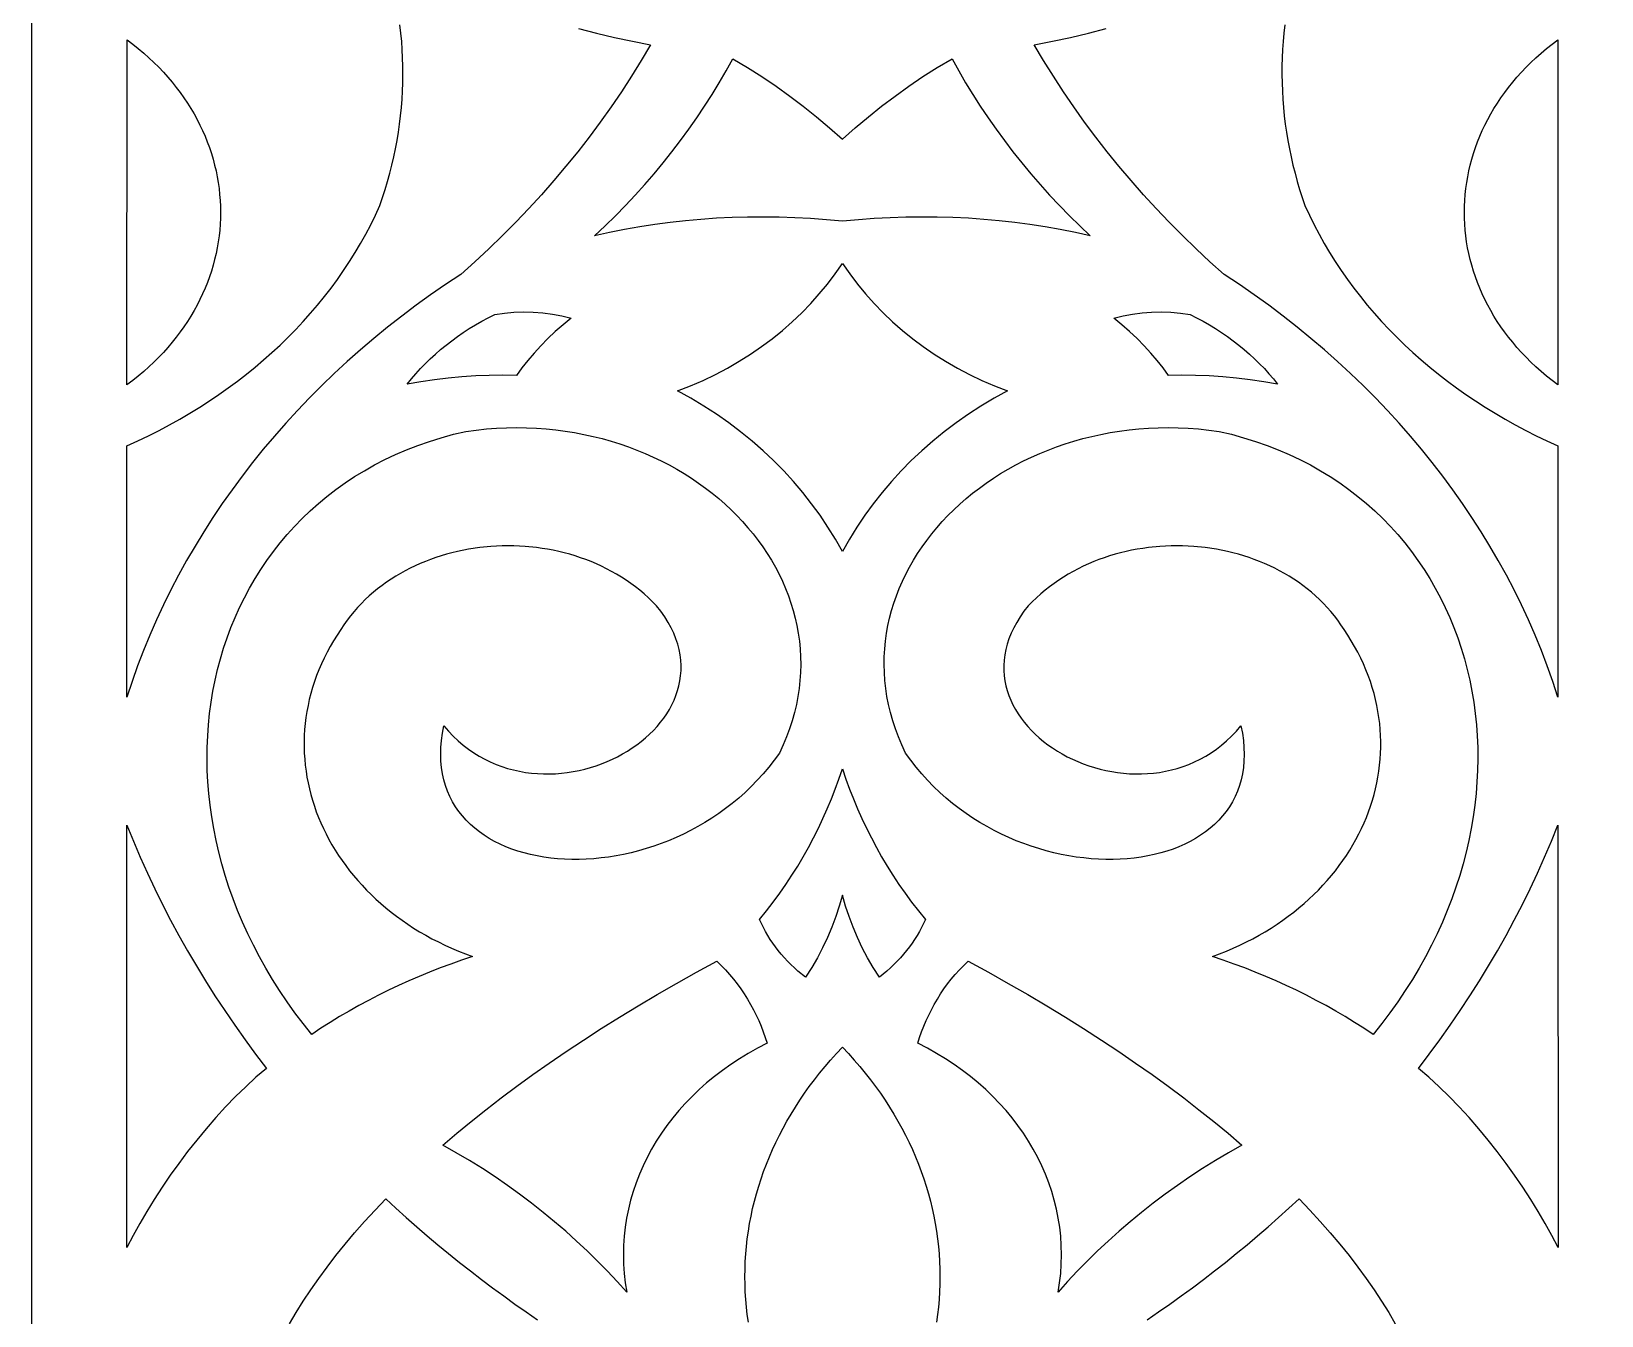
# Model space of a CAD drawing. Extents: x 1336 to 2036, y -730 to 370.
# Drawn here: x 1380.7 to 1463, y -318.5 to -251.2 of the extents above; entities that cross this region are included whole.
import ezdxf

# ---------------------------------------------------------------- set-up
doc = ezdxf.new("R2010")
doc.units = 0
doc.layers.add('LAYER_1', color=18, linetype='CONTINUOUS')
doc.layers.add('LAYER_2', color=4, linetype='CONTINUOUS')

msp = doc.modelspace()

# ---------------------------------------------------------------- linework, layer by layer
at = {"layer": 'LAYER_1'}
for points in [[(1409.407, -251.038), (1410.338, -251.282), (1411.278, -251.505), (1412.225, -251.708), (1413.18, -251.889), (1412.688, -252.717), (1412.178, -253.536), (1411.649, -254.347), (1411.103, -255.148), (1410.538, -255.94), (1409.956, -256.722), (1409.357, -257.494), (1408.74, -258.255), (1408.107, -259.005), (1407.457, -259.743), (1406.791, -260.471), (1406.11, -261.186), (1405.412, -261.888), (1404.699, -262.579), (1403.97, -263.256), (1403.227, -263.919), (1402.433, -264.446), (1401.653, -264.985), (1400.888, -265.537), (1400.137, -266.102), (1399.4, -266.679), (1398.679, -267.268), (1397.972, -267.869), (1397.281, -268.481), (1396.606, -269.105), (1395.945, -269.74), (1395.301, -270.386), (1394.673, -271.043), (1394.061, -271.71), (1393.465, -272.387), (1392.885, -273.074), (1392.323, -273.771), (1391.777, -274.478), (1391.248, -275.194), (1390.737, -275.918), (1390.243, -276.652), (1389.766, -277.394), (1389.307, -278.145), (1388.867, -278.903), (1388.444, -279.67), (1388.04, -280.444), (1387.654, -281.226), (1387.287, -282.015), (1386.938, -282.81), (1386.609, -283.613), (1386.299, -284.422), (1386.009, -285.237), (1385.737, -286.058), (1385.743, -272.892), (1386.314, -272.634), (1386.876, -272.365), (1387.43, -272.087), (1387.974, -271.798), (1388.51, -271.5), (1389.037, -271.192), (1389.554, -270.875), (1390.062, -270.548), (1390.561, -270.212), (1391.049, -269.867), (1391.528, -269.513), (1391.997, -269.151), (1392.455, -268.78), (1392.903, -268.4), (1393.34, -268.013), (1393.767, -267.617), (1394.182, -267.213), (1394.587, -266.802), (1394.98, -266.383), (1395.362, -265.956), (1395.732, -265.522), (1396.091, -265.081), (1396.437, -264.633), (1396.772, -264.178), (1397.094, -263.717), (1397.404, -263.249), (1397.701, -262.774), (1397.985, -262.294), (1398.257, -261.807), (1398.515, -261.315), (1398.761, -260.817), (1398.993, -260.313), (1399.137, -259.892), (1399.272, -259.469), (1399.399, -259.045), (1399.516, -258.619), (1399.623, -258.192), (1399.722, -257.764), (1399.811, -257.335), (1399.891, -256.905), (1399.962, -256.475), (1400.024, -256.043), (1400.077, -255.611), (1400.12, -255.178), (1400.154, -254.745), (1400.179, -254.312), (1400.194, -253.878), (1400.201, -253.444), (1400.198, -253.01), (1400.186, -252.577), (1400.165, -252.143), (1400.135, -251.71), (1400.095, -251.277), (1400.046, -250.844)], [(1446.409, -250.844), (1446.361, -251.277), (1446.321, -251.71), (1446.291, -252.143), (1446.269, -252.577), (1446.257, -253.01), (1446.255, -253.444), (1446.261, -253.878), (1446.277, -254.312), (1446.302, -254.745), (1446.336, -255.178), (1446.379, -255.611), (1446.432, -256.043), (1446.493, -256.475), (1446.564, -256.905), (1446.644, -257.335), (1446.734, -257.764), (1446.832, -258.192), (1446.94, -258.619), (1447.057, -259.045), (1447.183, -259.469), (1447.319, -259.892), (1447.463, -260.313), (1447.695, -260.817), (1447.94, -261.315), (1448.199, -261.807), (1448.47, -262.294), (1448.755, -262.774), (1449.052, -263.249), (1449.362, -263.717), (1449.684, -264.178), (1450.018, -264.633), (1450.365, -265.081), (1450.723, -265.522), (1451.094, -265.956), (1451.476, -266.383), (1451.869, -266.802), (1452.273, -267.213), (1452.689, -267.617), (1453.115, -268.013), (1453.553, -268.4), (1454.001, -268.78), (1454.459, -269.151), (1454.928, -269.513), (1455.406, -269.867), (1455.895, -270.212), (1456.393, -270.548), (1456.901, -270.875), (1457.419, -271.192), (1457.946, -271.5), (1458.481, -271.798), (1459.026, -272.087), (1459.58, -272.365), (1460.142, -272.634), (1460.712, -272.892), (1460.718, -286.058), (1460.447, -285.237), (1460.157, -284.422), (1459.846, -283.613), (1459.517, -282.81), (1459.169, -282.015), (1458.802, -281.226), (1458.416, -280.444), (1458.012, -279.67), (1457.589, -278.903), (1457.148, -278.145), (1456.69, -277.394), (1456.213, -276.652), (1455.719, -275.918), (1455.207, -275.194), (1454.679, -274.478), (1454.133, -273.771), (1453.57, -273.074), (1452.991, -272.387), (1452.395, -271.71), (1451.783, -271.043), (1451.154, -270.386), (1450.51, -269.74), (1449.85, -269.105), (1449.174, -268.481), (1448.483, -267.869), (1447.777, -267.268), (1447.055, -266.679), (1446.319, -266.102), (1445.568, -265.537), (1444.802, -264.985), (1444.023, -264.446), (1443.228, -263.919), (1442.485, -263.256), (1441.757, -262.579), (1441.044, -261.888), (1440.346, -261.186), (1439.664, -260.471), (1438.998, -259.743), (1438.349, -259.005), (1437.715, -258.255), (1437.099, -257.494), (1436.5, -256.722), (1435.918, -255.94), (1435.353, -255.148), (1434.806, -254.347), (1434.278, -253.536), (1433.767, -252.717), (1433.276, -251.889), (1434.231, -251.708), (1435.178, -251.505), (1436.118, -251.282), (1437.049, -251.038)], [(1418.298, -318.798), (1418.243, -318.402), (1418.198, -318.006), (1418.164, -317.608), (1418.139, -317.211), (1418.124, -316.813), (1418.119, -316.415), (1418.124, -316.017), (1418.139, -315.62), (1418.164, -315.222), (1418.199, -314.825), (1418.244, -314.428), (1418.299, -314.033), (1418.364, -313.637), (1418.439, -313.243), (1418.524, -312.85), (1418.619, -312.458), (1418.724, -312.068), (1418.839, -311.678), (1418.964, -311.291), (1419.098, -310.905), (1419.243, -310.521), (1419.398, -310.139), (1419.562, -309.759), (1419.737, -309.381), (1419.922, -309.005), (1420.116, -308.632), (1420.321, -308.262), (1420.535, -307.894), (1420.76, -307.53), (1420.994, -307.168), (1421.238, -306.809), (1421.493, -306.454), (1421.757, -306.102), (1422.031, -305.754), (1422.315, -305.409), (1422.61, -305.068), (1422.914, -304.731), (1423.228, -304.398), (1423.542, -304.731), (1423.846, -305.068), (1424.14, -305.409), (1424.424, -305.754), (1424.699, -306.102), (1424.963, -306.454), (1425.217, -306.809), (1425.462, -307.168), (1425.696, -307.53), (1425.92, -307.894), (1426.135, -308.262), (1426.339, -308.632), (1426.534, -309.005), (1426.719, -309.381), (1426.893, -309.759), (1427.058, -310.139), (1427.213, -310.521), (1427.357, -310.905), (1427.492, -311.291), (1427.617, -311.678), (1427.732, -312.068), (1427.837, -312.458), (1427.931, -312.85), (1428.016, -313.243), (1428.091, -313.637), (1428.156, -314.033), (1428.211, -314.428), (1428.256, -314.825), (1428.291, -315.222), (1428.316, -315.62), (1428.331, -316.017), (1428.337, -316.415), (1428.332, -316.813), (1428.317, -317.211), (1428.292, -317.608), (1428.257, -318.006), (1428.212, -318.402), (1428.158, -318.798)], [(1394.26, -318.876), (1394.609, -318.284), (1394.98, -317.691), (1395.374, -317.097), (1395.789, -316.503), (1396.227, -315.908), (1396.686, -315.313), (1397.167, -314.718), (1397.669, -314.123), (1398.193, -313.529), (1398.738, -312.935), (1399.304, -312.342), (1399.836, -312.833), (1400.375, -313.319), (1400.921, -313.799), (1401.473, -314.274), (1402.03, -314.743), (1402.594, -315.206), (1403.162, -315.663), (1403.735, -316.114), (1404.313, -316.557), (1404.895, -316.994), (1405.48, -317.424), (1406.069, -317.847), (1406.661, -318.262), (1407.256, -318.67)], [(1439.2, -318.67), (1439.794, -318.262), (1440.386, -317.847), (1440.975, -317.424), (1441.561, -316.994), (1442.143, -316.557), (1442.72, -316.114), (1443.294, -315.663), (1443.862, -315.206), (1444.425, -314.743), (1444.983, -314.274), (1445.535, -313.799), (1446.081, -313.319), (1446.62, -312.833), (1447.152, -312.342), (1447.718, -312.935), (1448.263, -313.529), (1448.787, -314.123), (1449.289, -314.718), (1449.77, -315.313), (1450.229, -315.908), (1450.667, -316.503), (1451.082, -317.097), (1451.476, -317.691), (1451.847, -318.284), (1452.196, -318.876)]]:
    msp.add_lwpolyline(points, dxfattribs=at)
for points in [[(1385.744, -251.629), (1386.045, -251.857), (1386.336, -252.09), (1386.618, -252.328), (1386.891, -252.571), (1387.154, -252.818), (1387.407, -253.07), (1387.651, -253.326), (1387.885, -253.587), (1388.11, -253.851), (1388.325, -254.12), (1388.531, -254.392), (1388.727, -254.668), (1388.914, -254.947), (1389.091, -255.229), (1389.258, -255.514), (1389.416, -255.802), (1389.564, -256.093), (1389.703, -256.386), (1389.832, -256.681), (1389.952, -256.979), (1390.062, -257.279), (1390.162, -257.58), (1390.253, -257.884), (1390.335, -258.189), (1390.407, -258.495), (1390.469, -258.802), (1390.521, -259.11), (1390.565, -259.42), (1390.598, -259.729), (1390.622, -260.04), (1390.637, -260.351), (1390.642, -260.661), (1390.637, -260.972), (1390.623, -261.283), (1390.599, -261.593), (1390.565, -261.903), (1390.522, -262.213), (1390.47, -262.521), (1390.408, -262.828), (1390.336, -263.135), (1390.255, -263.44), (1390.164, -263.743), (1390.063, -264.045), (1389.954, -264.345), (1389.834, -264.643), (1389.705, -264.938), (1389.566, -265.232), (1389.418, -265.523), (1389.26, -265.811), (1389.092, -266.096), (1388.915, -266.379), (1388.729, -266.658), (1388.533, -266.934), (1388.327, -267.206), (1388.112, -267.475), (1387.887, -267.74), (1387.652, -268.001), (1387.408, -268.258), (1387.154, -268.51), (1386.891, -268.758), (1386.618, -269.001), (1386.336, -269.239), (1386.044, -269.473), (1385.742, -269.701)], [(1460.714, -269.701), (1460.412, -269.473), (1460.12, -269.239), (1459.837, -269.001), (1459.565, -268.758), (1459.301, -268.51), (1459.048, -268.258), (1458.804, -268.001), (1458.569, -267.74), (1458.344, -267.475), (1458.129, -267.206), (1457.923, -266.934), (1457.727, -266.658), (1457.54, -266.379), (1457.363, -266.096), (1457.196, -265.811), (1457.038, -265.523), (1456.89, -265.232), (1456.751, -264.938), (1456.622, -264.643), (1456.502, -264.345), (1456.392, -264.045), (1456.292, -263.743), (1456.201, -263.44), (1456.12, -263.135), (1456.048, -262.828), (1455.986, -262.521), (1455.933, -262.213), (1455.89, -261.903), (1455.857, -261.593), (1455.833, -261.283), (1455.819, -260.972), (1455.814, -260.661), (1455.819, -260.351), (1455.833, -260.04), (1455.857, -259.729), (1455.891, -259.42), (1455.934, -259.11), (1455.987, -258.802), (1456.049, -258.495), (1456.121, -258.189), (1456.202, -257.884), (1456.293, -257.58), (1456.394, -257.279), (1456.504, -256.979), (1456.624, -256.681), (1456.753, -256.386), (1456.891, -256.093), (1457.04, -255.802), (1457.198, -255.514), (1457.365, -255.229), (1457.542, -254.947), (1457.729, -254.668), (1457.925, -254.392), (1458.13, -254.12), (1458.346, -253.851), (1458.57, -253.587), (1458.805, -253.326), (1459.048, -253.07), (1459.302, -252.818), (1459.565, -252.571), (1459.837, -252.328), (1460.119, -252.09), (1460.411, -251.857), (1460.712, -251.629)], [(1428.97, -252.622), (1429.319, -253.254), (1429.682, -253.879), (1430.06, -254.499), (1430.452, -255.111), (1430.858, -255.717), (1431.278, -256.317), (1431.712, -256.909), (1432.16, -257.495), (1432.621, -258.073), (1433.095, -258.643), (1433.583, -259.206), (1434.083, -259.762), (1434.597, -260.309), (1435.124, -260.848), (1435.663, -261.379), (1436.216, -261.902), (1435.431, -261.728), (1434.643, -261.571), (1433.85, -261.431), (1433.053, -261.307), (1432.252, -261.2), (1431.448, -261.11), (1430.64, -261.037), (1429.828, -260.98), (1429.013, -260.94), (1428.195, -260.917), (1427.374, -260.911), (1426.55, -260.921), (1425.723, -260.949), (1424.893, -260.994), (1424.062, -261.055), (1423.228, -261.133), (1422.394, -261.055), (1421.562, -260.994), (1420.733, -260.949), (1419.906, -260.921), (1419.082, -260.911), (1418.261, -260.917), (1417.443, -260.94), (1416.628, -260.98), (1415.816, -261.037), (1415.008, -261.11), (1414.203, -261.2), (1413.403, -261.307), (1412.606, -261.431), (1411.813, -261.571), (1411.024, -261.728), (1410.24, -261.902), (1410.792, -261.379), (1411.332, -260.848), (1411.858, -260.309), (1412.372, -259.762), (1412.873, -259.206), (1413.361, -258.643), (1413.835, -258.073), (1414.296, -257.495), (1414.744, -256.909), (1415.177, -256.317), (1415.597, -255.717), (1416.003, -255.111), (1416.395, -254.499), (1416.773, -253.879), (1417.137, -253.254), (1417.486, -252.622), (1418.257, -253.08), (1419.01, -253.558), (1419.747, -254.056), (1420.468, -254.575), (1421.176, -255.112), (1421.871, -255.668), (1422.555, -256.243), (1423.228, -256.836), (1423.901, -256.243), (1424.585, -255.668), (1425.28, -255.112), (1425.987, -254.575), (1426.709, -254.056), (1427.446, -253.558), (1428.199, -253.08)], [(1423.228, -263.338), (1423.609, -263.887), (1424.013, -264.421), (1424.441, -264.941), (1424.891, -265.444), (1425.364, -265.93), (1425.858, -266.4), (1426.373, -266.851), (1426.909, -267.284), (1427.465, -267.699), (1428.041, -268.094), (1428.635, -268.469), (1429.248, -268.823), (1429.879, -269.156), (1430.527, -269.468), (1431.192, -269.757), (1431.873, -270.023), (1431.17, -270.408), (1430.487, -270.815), (1429.825, -271.242), (1429.183, -271.69), (1428.563, -272.158), (1427.965, -272.645), (1427.388, -273.15), (1426.834, -273.673), (1426.302, -274.213), (1425.792, -274.77), (1425.306, -275.343), (1424.843, -275.932), (1424.403, -276.535), (1423.987, -277.152), (1423.595, -277.783), (1423.228, -278.427), (1422.86, -277.783), (1422.469, -277.152), (1422.053, -276.535), (1421.613, -275.932), (1421.15, -275.343), (1420.663, -274.77), (1420.154, -274.213), (1419.622, -273.673), (1419.067, -273.15), (1418.491, -272.645), (1417.892, -272.158), (1417.272, -271.69), (1416.631, -271.242), (1415.969, -270.815), (1415.286, -270.408), (1414.583, -270.023), (1415.264, -269.757), (1415.929, -269.468), (1416.577, -269.156), (1417.208, -268.823), (1417.82, -268.469), (1418.415, -268.094), (1418.99, -267.699), (1419.546, -267.284), (1420.082, -266.851), (1420.598, -266.4), (1421.092, -265.93), (1421.564, -265.444), (1422.015, -264.941), (1422.443, -264.421), (1422.847, -263.887)], [(1405.013, -266.015), (1405.514, -265.941), (1406.018, -265.896), (1406.523, -265.879), (1407.028, -265.889), (1407.532, -265.928), (1408.031, -265.994), (1408.525, -266.088), (1409.012, -266.21), (1408.589, -266.555), (1408.183, -266.911), (1407.793, -267.277), (1407.422, -267.652), (1407.07, -268.035), (1406.739, -268.424), (1406.43, -268.818), (1406.144, -269.217), (1405.438, -269.203), (1404.727, -269.21), (1404.012, -269.238), (1403.295, -269.287), (1402.576, -269.355), (1401.858, -269.442), (1401.14, -269.548), (1400.425, -269.67), (1400.649, -269.392), (1400.881, -269.12), (1401.123, -268.854), (1401.373, -268.594), (1401.633, -268.341), (1401.901, -268.094), (1402.177, -267.854), (1402.462, -267.62), (1402.754, -267.394), (1403.055, -267.174), (1403.363, -266.962), (1403.679, -266.757), (1404.002, -266.56), (1404.332, -266.371), (1404.669, -266.189)], [(1437.443, -266.21), (1437.93, -266.088), (1438.424, -265.994), (1438.924, -265.928), (1439.427, -265.889), (1439.932, -265.879), (1440.438, -265.896), (1440.942, -265.941), (1441.443, -266.015), (1441.787, -266.189), (1442.124, -266.371), (1442.454, -266.56), (1442.777, -266.757), (1443.093, -266.962), (1443.401, -267.174), (1443.701, -267.394), (1443.994, -267.62), (1444.279, -267.854), (1444.555, -268.094), (1444.823, -268.341), (1445.082, -268.594), (1445.333, -268.854), (1445.575, -269.12), (1445.807, -269.392), (1446.03, -269.67), (1445.315, -269.548), (1444.598, -269.442), (1443.88, -269.355), (1443.161, -269.287), (1442.444, -269.238), (1441.729, -269.21), (1441.018, -269.203), (1440.312, -269.217), (1440.026, -268.818), (1439.717, -268.424), (1439.386, -268.035), (1439.034, -267.652), (1438.663, -267.277), (1438.273, -266.911), (1437.866, -266.555)], [(1403.497, -272.137), (1404.037, -272.067), (1404.573, -272.012), (1405.106, -271.974), (1405.635, -271.951), (1406.159, -271.943), (1406.679, -271.95), (1407.193, -271.972), (1407.703, -272.009), (1408.207, -272.06), (1408.705, -272.125), (1409.198, -272.203), (1409.684, -272.296), (1410.164, -272.401), (1410.637, -272.519), (1411.103, -272.65), (1411.561, -272.793), (1412.013, -272.949), (1412.456, -273.116), (1412.891, -273.295), (1413.318, -273.485), (1413.737, -273.686), (1414.147, -273.898), (1414.547, -274.12), (1414.938, -274.353), (1415.32, -274.596), (1415.692, -274.848), (1416.053, -275.11), (1416.405, -275.381), (1416.745, -275.661), (1417.075, -275.949), (1417.393, -276.246), (1417.7, -276.551), (1417.996, -276.864), (1418.279, -277.185), (1418.55, -277.512), (1418.809, -277.847), (1419.055, -278.188), (1419.288, -278.536), (1419.507, -278.891), (1419.713, -279.251), (1419.906, -279.617), (1420.084, -279.988), (1420.248, -280.364), (1420.397, -280.746), (1420.532, -281.132), (1420.651, -281.522), (1420.756, -281.916), (1420.844, -282.315), (1420.917, -282.716), (1420.973, -283.121), (1421.013, -283.529), (1421.037, -283.94), (1421.043, -284.353), (1421.032, -284.769), (1421.004, -285.186), (1420.959, -285.605), (1420.895, -286.026), (1420.813, -286.448), (1420.712, -286.87), (1420.593, -287.293), (1420.455, -287.717), (1420.297, -288.14), (1420.12, -288.563), (1419.923, -288.986), (1419.65, -289.364), (1419.365, -289.728), (1419.07, -290.078), (1418.764, -290.414), (1418.449, -290.738), (1418.125, -291.047), (1417.793, -291.343), (1417.453, -291.626), (1417.105, -291.896), (1416.75, -292.152), (1416.389, -292.395), (1416.023, -292.625), (1415.651, -292.842), (1415.274, -293.045), (1414.893, -293.236), (1414.509, -293.413), (1414.121, -293.578), (1413.731, -293.73), (1413.339, -293.868), (1412.946, -293.994), (1412.551, -294.108), (1412.156, -294.208), (1411.762, -294.296), (1411.367, -294.371), (1410.975, -294.434), (1410.584, -294.484), (1410.195, -294.522), (1409.809, -294.547), (1409.426, -294.559), (1409.048, -294.56), (1408.674, -294.548), (1408.304, -294.524), (1407.941, -294.487), (1407.583, -294.439), (1407.232, -294.378), (1406.888, -294.306), (1406.552, -294.221), (1406.224, -294.124), (1405.905, -294.016), (1405.595, -293.895), (1405.295, -293.763), (1405.005, -293.618), (1404.727, -293.463), (1404.459, -293.295), (1404.204, -293.116), (1403.961, -292.925), (1403.732, -292.722), (1403.515, -292.509), (1403.313, -292.283), (1403.126, -292.046), (1402.954, -291.798), (1402.798, -291.539), (1402.658, -291.268), (1402.535, -290.986), (1402.429, -290.693), (1402.341, -290.388), (1402.272, -290.073), (1402.221, -289.747), (1402.19, -289.409), (1402.18, -289.061), (1402.189, -288.701), (1402.22, -288.331), (1402.273, -287.95), (1402.348, -287.558), (1402.589, -287.838), (1402.839, -288.099), (1403.097, -288.343), (1403.362, -288.57), (1403.633, -288.779), (1403.912, -288.972), (1404.196, -289.148), (1404.485, -289.308), (1404.779, -289.452), (1405.078, -289.581), (1405.38, -289.694), (1405.686, -289.792), (1405.995, -289.875), (1406.306, -289.944), (1406.618, -289.999), (1406.932, -290.039), (1407.247, -290.066), (1407.561, -290.08), (1407.876, -290.081), (1408.19, -290.069), (1408.502, -290.044), (1408.813, -290.008), (1409.122, -289.959), (1409.427, -289.899), (1409.73, -289.827), (1410.028, -289.745), (1410.322, -289.651), (1410.612, -289.548), (1410.895, -289.434), (1411.173, -289.31), (1411.445, -289.177), (1411.71, -289.034), (1411.967, -288.882), (1412.217, -288.722), (1412.458, -288.553), (1412.69, -288.376), (1412.913, -288.191), (1413.125, -287.998), (1413.327, -287.799), (1413.519, -287.592), (1413.698, -287.378), (1413.866, -287.158), (1414.022, -286.932), (1414.164, -286.7), (1414.293, -286.463), (1414.407, -286.22), (1414.507, -285.972), (1414.592, -285.72), (1414.662, -285.463), (1414.715, -285.202), (1414.752, -284.937), (1414.772, -284.669), (1414.774, -284.397), (1414.758, -284.123), (1414.724, -283.845), (1414.67, -283.566), (1414.597, -283.284), (1414.503, -283), (1414.389, -282.715), (1414.254, -282.428), (1414.097, -282.141), (1413.918, -281.853), (1413.716, -281.564), (1413.49, -281.276), (1413.28, -281.06), (1413.063, -280.853), (1412.841, -280.653), (1412.612, -280.461), (1412.378, -280.276), (1412.139, -280.1), (1411.895, -279.931), (1411.646, -279.77), (1411.393, -279.616), (1411.135, -279.47), (1410.873, -279.332), (1410.607, -279.202), (1410.338, -279.079), (1410.065, -278.963), (1409.788, -278.856), (1409.509, -278.756), (1409.227, -278.663), (1408.942, -278.578), (1408.655, -278.5), (1408.366, -278.43), (1408.075, -278.367), (1407.783, -278.312), (1407.489, -278.265), (1407.193, -278.224), (1406.6, -278.166), (1406.004, -278.137), (1405.408, -278.138), (1404.814, -278.167), (1404.222, -278.226), (1403.636, -278.314), (1403.056, -278.431), (1402.769, -278.5), (1402.485, -278.577), (1402.203, -278.66), (1401.924, -278.751), (1401.648, -278.848), (1401.375, -278.953), (1401.106, -279.065), (1400.84, -279.184), (1400.579, -279.31), (1400.321, -279.443), (1400.068, -279.583), (1399.82, -279.73), (1399.576, -279.884), (1399.337, -280.045), (1399.104, -280.213), (1398.876, -280.388), (1398.654, -280.569), (1398.438, -280.758), (1398.228, -280.953), (1398.024, -281.156), (1397.827, -281.365), (1397.637, -281.581), (1397.454, -281.804), (1397.278, -282.034), (1397.11, -282.27), (1396.949, -282.513), (1396.752, -282.808), (1396.566, -283.106), (1396.391, -283.406), (1396.227, -283.708), (1396.074, -284.012), (1395.931, -284.317), (1395.799, -284.624), (1395.677, -284.933), (1395.566, -285.242), (1395.466, -285.553), (1395.376, -285.865), (1395.296, -286.178), (1395.227, -286.491), (1395.168, -286.805), (1395.119, -287.119), (1395.08, -287.433), (1395.051, -287.747), (1395.032, -288.061), (1395.023, -288.375), (1395.024, -288.689), (1395.034, -289.001), (1395.054, -289.313), (1395.084, -289.624), (1395.124, -289.934), (1395.173, -290.243), (1395.231, -290.55), (1395.299, -290.856), (1395.376, -291.16), (1395.463, -291.462), (1395.559, -291.762), (1395.663, -292.06), (1395.777, -292.356), (1395.9, -292.649), (1396.032, -292.94), (1396.173, -293.227), (1396.322, -293.512), (1396.481, -293.794), (1396.648, -294.072), (1396.824, -294.347), (1397.008, -294.618), (1397.201, -294.886), (1397.402, -295.15), (1397.612, -295.409), (1397.83, -295.665), (1398.056, -295.916), (1398.29, -296.162), (1398.533, -296.404), (1398.784, -296.641), (1399.042, -296.873), (1399.309, -297.1), (1399.584, -297.322), (1399.866, -297.538), (1400.156, -297.748), (1400.454, -297.953), (1400.759, -298.152), (1401.072, -298.344), (1401.393, -298.531), (1401.721, -298.711), (1402.056, -298.884), (1402.399, -299.051), (1402.749, -299.211), (1403.106, -299.364), (1403.47, -299.509), (1403.841, -299.648), (1403.273, -299.838), (1402.71, -300.037), (1402.152, -300.245), (1401.599, -300.461), (1401.052, -300.687), (1400.51, -300.921), (1399.974, -301.163), (1399.443, -301.414), (1398.919, -301.674), (1398.4, -301.942), (1397.888, -302.218), (1397.382, -302.502), (1396.883, -302.795), (1396.39, -303.096), (1395.905, -303.404), (1395.426, -303.721), (1394.973, -303.157), (1394.541, -302.586), (1394.129, -302.01), (1393.736, -301.428), (1393.364, -300.842), (1393.011, -300.251), (1392.678, -299.655), (1392.364, -299.056), (1392.07, -298.454), (1391.795, -297.848), (1391.539, -297.24), (1391.303, -296.63), (1391.086, -296.018), (1390.888, -295.405), (1390.709, -294.791), (1390.549, -294.176), (1390.408, -293.562), (1390.285, -292.947), (1390.181, -292.334), (1390.096, -291.721), (1390.029, -291.111), (1389.981, -290.502), (1389.951, -289.895), (1389.939, -289.292), (1389.945, -288.691), (1389.97, -288.094), (1390.012, -287.501), (1390.073, -286.913), (1390.151, -286.329), (1390.247, -285.751), (1390.361, -285.178), (1390.492, -284.612), (1390.641, -284.052), (1390.807, -283.498), (1390.991, -282.952), (1391.192, -282.414), (1391.41, -281.884), (1391.645, -281.362), (1391.897, -280.85), (1392.166, -280.347), (1392.452, -279.853), (1392.755, -279.37), (1393.075, -278.897), (1393.411, -278.435), (1393.763, -277.985), (1394.133, -277.546), (1394.518, -277.12), (1394.92, -276.706), (1395.338, -276.305), (1395.772, -275.918), (1396.222, -275.544), (1396.688, -275.185), (1397.17, -274.841), (1397.668, -274.511), (1398.181, -274.198), (1398.711, -273.9), (1399.255, -273.618), (1399.815, -273.353), (1400.391, -273.105), (1400.982, -272.875), (1401.588, -272.662), (1402.209, -272.469), (1402.845, -272.293)], [(1426.532, -288.986), (1426.336, -288.563), (1426.158, -288.14), (1426.001, -287.717), (1425.863, -287.293), (1425.743, -286.87), (1425.643, -286.448), (1425.561, -286.026), (1425.497, -285.605), (1425.451, -285.186), (1425.423, -284.769), (1425.412, -284.353), (1425.419, -283.94), (1425.442, -283.529), (1425.482, -283.121), (1425.539, -282.716), (1425.612, -282.315), (1425.7, -281.916), (1425.804, -281.522), (1425.924, -281.132), (1426.058, -280.746), (1426.208, -280.364), (1426.372, -279.988), (1426.55, -279.617), (1426.742, -279.251), (1426.948, -278.891), (1427.168, -278.536), (1427.401, -278.188), (1427.647, -277.847), (1427.906, -277.512), (1428.177, -277.185), (1428.46, -276.864), (1428.755, -276.551), (1429.062, -276.246), (1429.381, -275.949), (1429.711, -275.661), (1430.051, -275.381), (1430.402, -275.11), (1430.764, -274.848), (1431.136, -274.596), (1431.517, -274.353), (1431.909, -274.12), (1432.309, -273.898), (1432.719, -273.686), (1433.137, -273.485), (1433.564, -273.295), (1434, -273.116), (1434.443, -272.949), (1434.894, -272.793), (1435.353, -272.65), (1435.819, -272.519), (1436.292, -272.401), (1436.772, -272.296), (1437.258, -272.203), (1437.75, -272.125), (1438.249, -272.06), (1438.753, -272.009), (1439.262, -271.972), (1439.777, -271.95), (1440.297, -271.943), (1440.821, -271.951), (1441.349, -271.974), (1441.882, -272.012), (1442.419, -272.067), (1442.959, -272.137), (1443.61, -272.293), (1444.247, -272.469), (1444.868, -272.662), (1445.474, -272.875), (1446.065, -273.105), (1446.64, -273.353), (1447.2, -273.618), (1447.745, -273.9), (1448.274, -274.198), (1448.788, -274.511), (1449.286, -274.841), (1449.768, -275.185), (1450.234, -275.544), (1450.684, -275.918), (1451.118, -276.305), (1451.536, -276.706), (1451.938, -277.12), (1452.323, -277.546), (1452.692, -277.985), (1453.045, -278.435), (1453.381, -278.897), (1453.7, -279.37), (1454.003, -279.853), (1454.289, -280.347), (1454.558, -280.85), (1454.811, -281.362), (1455.046, -281.884), (1455.264, -282.414), (1455.465, -282.952), (1455.648, -283.498), (1455.815, -284.052), (1455.964, -284.612), (1456.095, -285.178), (1456.209, -285.751), (1456.305, -286.329), (1456.383, -286.913), (1456.443, -287.501), (1456.486, -288.094), (1456.51, -288.691), (1456.517, -289.292), (1456.505, -289.895), (1456.475, -290.502), (1456.427, -291.111), (1456.36, -291.721), (1456.274, -292.334), (1456.171, -292.947), (1456.048, -293.562), (1455.907, -294.176), (1455.747, -294.791), (1455.568, -295.405), (1455.37, -296.018), (1455.153, -296.63), (1454.916, -297.24), (1454.661, -297.848), (1454.386, -298.454), (1454.092, -299.056), (1453.778, -299.655), (1453.445, -300.251), (1453.092, -300.842), (1452.719, -301.428), (1452.327, -302.01), (1451.915, -302.586), (1451.482, -303.157), (1451.03, -303.721), (1450.551, -303.404), (1450.065, -303.096), (1449.573, -302.795), (1449.073, -302.502), (1448.568, -302.218), (1448.055, -301.942), (1447.537, -301.674), (1447.012, -301.414), (1446.482, -301.163), (1445.946, -300.921), (1445.404, -300.687), (1444.857, -300.461), (1444.304, -300.245), (1443.746, -300.037), (1443.183, -299.838), (1442.614, -299.648), (1442.986, -299.509), (1443.35, -299.364), (1443.707, -299.211), (1444.057, -299.051), (1444.4, -298.884), (1444.735, -298.711), (1445.063, -298.531), (1445.383, -298.344), (1445.696, -298.152), (1446.002, -297.953), (1446.3, -297.748), (1446.59, -297.538), (1446.872, -297.322), (1447.147, -297.1), (1447.413, -296.873), (1447.672, -296.641), (1447.923, -296.404), (1448.165, -296.162), (1448.4, -295.916), (1448.626, -295.665), (1448.844, -295.409), (1449.054, -295.15), (1449.255, -294.886), (1449.448, -294.618), (1449.632, -294.347), (1449.808, -294.072), (1449.975, -293.794), (1450.133, -293.512), (1450.283, -293.227), (1450.424, -292.94), (1450.555, -292.649), (1450.678, -292.356), (1450.792, -292.06), (1450.897, -291.762), (1450.993, -291.462), (1451.079, -291.16), (1451.156, -290.856), (1451.224, -290.55), (1451.283, -290.243), (1451.332, -289.934), (1451.371, -289.624), (1451.401, -289.313), (1451.422, -289.001), (1451.432, -288.689), (1451.433, -288.375), (1451.424, -288.061), (1451.405, -287.747), (1451.376, -287.433), (1451.337, -287.119), (1451.288, -286.805), (1451.229, -286.491), (1451.159, -286.178), (1451.08, -285.865), (1450.99, -285.553), (1450.889, -285.242), (1450.778, -284.933), (1450.657, -284.624), (1450.525, -284.317), (1450.382, -284.012), (1450.229, -283.708), (1450.065, -283.406), (1449.89, -283.106), (1449.704, -282.808), (1449.507, -282.513), (1449.346, -282.27), (1449.178, -282.034), (1449.002, -281.804), (1448.819, -281.581), (1448.629, -281.365), (1448.432, -281.156), (1448.228, -280.953), (1448.018, -280.758), (1447.802, -280.569), (1447.58, -280.388), (1447.352, -280.213), (1447.118, -280.045), (1446.88, -279.884), (1446.636, -279.73), (1446.388, -279.583), (1446.134, -279.443), (1445.877, -279.31), (1445.615, -279.184), (1445.35, -279.065), (1445.081, -278.953), (1444.808, -278.848), (1444.532, -278.751), (1444.253, -278.66), (1443.971, -278.577), (1443.686, -278.5), (1443.4, -278.431), (1442.82, -278.314), (1442.233, -278.226), (1441.642, -278.167), (1441.047, -278.138), (1440.451, -278.137), (1439.856, -278.166), (1439.262, -278.224), (1438.967, -278.265), (1438.673, -278.312), (1438.38, -278.367), (1438.089, -278.43), (1437.8, -278.5), (1437.513, -278.578), (1437.229, -278.663), (1436.947, -278.756), (1436.667, -278.856), (1436.391, -278.963), (1436.118, -279.079), (1435.848, -279.202), (1435.583, -279.332), (1435.321, -279.47), (1435.063, -279.616), (1434.809, -279.77), (1434.56, -279.931), (1434.316, -280.1), (1434.077, -280.276), (1433.843, -280.461), (1433.615, -280.653), (1433.392, -280.853), (1433.176, -281.06), (1432.965, -281.276), (1432.74, -281.564), (1432.538, -281.853), (1432.359, -282.141), (1432.202, -282.428), (1432.067, -282.715), (1431.952, -283), (1431.859, -283.284), (1431.786, -283.566), (1431.732, -283.845), (1431.697, -284.123), (1431.681, -284.397), (1431.684, -284.669), (1431.703, -284.937), (1431.74, -285.202), (1431.794, -285.463), (1431.863, -285.72), (1431.948, -285.972), (1432.048, -286.22), (1432.163, -286.463), (1432.292, -286.7), (1432.434, -286.932), (1432.589, -287.158), (1432.757, -287.378), (1432.937, -287.592), (1433.128, -287.799), (1433.33, -287.998), (1433.543, -288.191), (1433.766, -288.376), (1433.998, -288.553), (1434.239, -288.722), (1434.488, -288.882), (1434.746, -289.034), (1435.01, -289.177), (1435.282, -289.31), (1435.56, -289.434), (1435.844, -289.548), (1436.133, -289.651), (1436.428, -289.745), (1436.726, -289.827), (1437.028, -289.899), (1437.334, -289.959), (1437.642, -290.008), (1437.953, -290.044), (1438.266, -290.069), (1438.58, -290.081), (1438.894, -290.08), (1439.209, -290.066), (1439.524, -290.039), (1439.838, -289.999), (1440.15, -289.944), (1440.461, -289.875), (1440.769, -289.792), (1441.075, -289.694), (1441.378, -289.581), (1441.676, -289.452), (1441.971, -289.308), (1442.26, -289.148), (1442.544, -288.972), (1442.822, -288.779), (1443.094, -288.57), (1443.359, -288.343), (1443.617, -288.099), (1443.866, -287.838), (1444.108, -287.558), (1444.183, -287.95), (1444.235, -288.331), (1444.266, -288.701), (1444.276, -289.061), (1444.265, -289.409), (1444.234, -289.747), (1444.184, -290.073), (1444.115, -290.388), (1444.027, -290.693), (1443.921, -290.986), (1443.798, -291.268), (1443.658, -291.539), (1443.501, -291.798), (1443.329, -292.046), (1443.142, -292.283), (1442.94, -292.509), (1442.724, -292.722), (1442.494, -292.925), (1442.252, -293.116), (1441.996, -293.295), (1441.729, -293.463), (1441.45, -293.618), (1441.161, -293.763), (1440.861, -293.895), (1440.551, -294.016), (1440.232, -294.124), (1439.904, -294.221), (1439.567, -294.306), (1439.224, -294.378), (1438.873, -294.439), (1438.515, -294.487), (1438.151, -294.524), (1437.782, -294.548), (1437.408, -294.56), (1437.029, -294.559), (1436.647, -294.547), (1436.261, -294.522), (1435.872, -294.484), (1435.481, -294.434), (1435.088, -294.371), (1434.694, -294.296), (1434.299, -294.208), (1433.905, -294.108), (1433.51, -293.994), (1433.116, -293.868), (1432.724, -293.73), (1432.334, -293.578), (1431.947, -293.413), (1431.562, -293.236), (1431.182, -293.045), (1430.805, -292.842), (1430.433, -292.625), (1430.066, -292.395), (1429.705, -292.152), (1429.351, -291.896), (1429.003, -291.626), (1428.663, -291.343), (1428.33, -291.047), (1428.006, -290.738), (1427.691, -290.414), (1427.386, -290.078), (1427.091, -289.728), (1426.806, -289.364)], [(1423.228, -289.821), (1423.409, -290.349), (1423.602, -290.873), (1423.806, -291.393), (1424.022, -291.909), (1424.25, -292.42), (1424.49, -292.927), (1424.742, -293.43), (1425.007, -293.927), (1425.283, -294.42), (1425.572, -294.907), (1425.874, -295.388), (1426.188, -295.864), (1426.515, -296.333), (1426.855, -296.797), (1427.208, -297.254), (1427.574, -297.705), (1427.477, -297.919), (1427.372, -298.131), (1427.259, -298.34), (1427.139, -298.546), (1427.012, -298.749), (1426.877, -298.948), (1426.736, -299.143), (1426.588, -299.336), (1426.433, -299.524), (1426.271, -299.708), (1426.102, -299.889), (1425.927, -300.065), (1425.745, -300.237), (1425.557, -300.405), (1425.163, -300.726), (1424.837, -300.223), (1424.538, -299.708), (1424.264, -299.183), (1424.015, -298.649), (1423.788, -298.106), (1423.582, -297.556), (1423.396, -297), (1423.228, -296.437), (1423.06, -297), (1422.874, -297.556), (1422.668, -298.106), (1422.441, -298.649), (1422.191, -299.183), (1421.918, -299.708), (1421.619, -300.223), (1421.293, -300.726), (1420.898, -300.405), (1420.71, -300.237), (1420.529, -300.065), (1420.354, -299.889), (1420.185, -299.708), (1420.023, -299.524), (1419.868, -299.336), (1419.72, -299.143), (1419.578, -298.948), (1419.444, -298.749), (1419.317, -298.546), (1419.197, -298.34), (1419.084, -298.131), (1418.979, -297.919), (1418.881, -297.705), (1419.247, -297.254), (1419.6, -296.797), (1419.94, -296.333), (1420.267, -295.864), (1420.582, -295.388), (1420.883, -294.907), (1421.172, -294.42), (1421.449, -293.927), (1421.713, -293.43), (1421.965, -292.927), (1422.205, -292.42), (1422.433, -291.909), (1422.649, -291.393), (1422.854, -290.873), (1423.047, -290.349)], [(1385.737, -292.758), (1386.079, -293.602), (1386.437, -294.44), (1386.81, -295.273), (1387.2, -296.099), (1387.604, -296.919), (1388.025, -297.733), (1388.46, -298.541), (1388.911, -299.342), (1389.376, -300.137), (1389.857, -300.925), (1390.352, -301.706), (1390.862, -302.48), (1391.387, -303.247), (1391.926, -304.006), (1392.479, -304.759), (1393.047, -305.503), (1392.502, -305.97), (1391.963, -306.463), (1391.431, -306.982), (1390.907, -307.523), (1390.392, -308.084), (1389.889, -308.662), (1389.397, -309.256), (1388.919, -309.862), (1388.456, -310.479), (1388.008, -311.104), (1387.579, -311.734), (1387.167, -312.367), (1386.776, -313), (1386.407, -313.632), (1386.06, -314.26), (1385.737, -314.881)], [(1460.719, -314.881), (1460.396, -314.26), (1460.049, -313.632), (1459.679, -313), (1459.288, -312.367), (1458.877, -311.734), (1458.447, -311.104), (1458, -310.479), (1457.537, -309.862), (1457.059, -309.256), (1456.567, -308.662), (1456.063, -308.084), (1455.549, -307.523), (1455.025, -306.982), (1454.493, -306.463), (1453.954, -305.97), (1453.409, -305.503), (1453.976, -304.759), (1454.53, -304.006), (1455.069, -303.247), (1455.593, -302.48), (1456.103, -301.706), (1456.599, -300.925), (1457.079, -300.137), (1457.545, -299.342), (1457.996, -298.541), (1458.431, -297.733), (1458.851, -296.919), (1459.256, -296.099), (1459.645, -295.273), (1460.019, -294.44), (1460.377, -293.602), (1460.718, -292.758)], [(1416.64, -299.885), (1416.875, -300.11), (1417.1, -300.342), (1417.316, -300.582), (1417.523, -300.829), (1417.72, -301.082), (1417.908, -301.341), (1418.086, -301.605), (1418.256, -301.875), (1418.416, -302.151), (1418.567, -302.431), (1418.708, -302.715), (1418.84, -303.003), (1418.964, -303.295), (1419.077, -303.59), (1419.182, -303.889), (1419.278, -304.19), (1418.78, -304.447), (1418.297, -304.718), (1417.829, -305.002), (1417.376, -305.3), (1416.939, -305.61), (1416.517, -305.932), (1416.112, -306.266), (1415.723, -306.612), (1415.35, -306.968), (1414.994, -307.335), (1414.656, -307.712), (1414.334, -308.099), (1414.031, -308.495), (1413.745, -308.9), (1413.477, -309.313), (1413.227, -309.734), (1412.996, -310.163), (1412.784, -310.6), (1412.59, -311.042), (1412.416, -311.492), (1412.262, -311.947), (1412.128, -312.408), (1412.013, -312.873), (1411.919, -313.344), (1411.845, -313.819), (1411.792, -314.298), (1411.76, -314.78), (1411.75, -315.265), (1411.761, -315.752), (1411.794, -316.242), (1411.849, -316.734), (1411.926, -317.227), (1411.432, -316.675), (1410.922, -316.131), (1410.397, -315.594), (1409.858, -315.066), (1409.303, -314.547), (1408.733, -314.037), (1408.15, -313.537), (1407.552, -313.046), (1406.94, -312.566), (1406.315, -312.096), (1405.677, -311.638), (1405.025, -311.191), (1404.361, -310.756), (1403.684, -310.333), (1402.995, -309.922), (1402.294, -309.525), (1403.022, -308.904), (1403.773, -308.285), (1404.547, -307.668), (1405.343, -307.054), (1406.162, -306.442), (1407.004, -305.832), (1407.867, -305.225), (1408.754, -304.621), (1409.662, -304.019), (1410.593, -303.42), (1411.546, -302.824), (1412.521, -302.23), (1413.518, -301.639), (1414.537, -301.052), (1415.577, -300.467)], [(1429.816, -299.885), (1430.878, -300.467), (1431.919, -301.052), (1432.938, -301.639), (1433.935, -302.23), (1434.91, -302.824), (1435.863, -303.42), (1436.793, -304.019), (1437.702, -304.621), (1438.588, -305.225), (1439.452, -305.832), (1440.294, -306.442), (1441.113, -307.054), (1441.909, -307.668), (1442.683, -308.285), (1443.434, -308.904), (1444.162, -309.525), (1443.461, -309.922), (1442.772, -310.333), (1442.095, -310.756), (1441.43, -311.191), (1440.779, -311.638), (1440.14, -312.096), (1439.515, -312.566), (1438.904, -313.046), (1438.306, -313.537), (1437.722, -314.037), (1437.153, -314.547), (1436.598, -315.066), (1436.058, -315.594), (1435.533, -316.131), (1435.024, -316.675), (1434.53, -317.227), (1434.607, -316.734), (1434.662, -316.242), (1434.695, -315.752), (1434.706, -315.265), (1434.695, -314.78), (1434.663, -314.298), (1434.611, -313.819), (1434.537, -313.344), (1434.443, -312.873), (1434.328, -312.408), (1434.194, -311.947), (1434.039, -311.492), (1433.865, -311.042), (1433.672, -310.6), (1433.46, -310.163), (1433.229, -309.734), (1432.979, -309.313), (1432.711, -308.9), (1432.425, -308.495), (1432.121, -308.099), (1431.8, -307.712), (1431.461, -307.335), (1431.105, -306.968), (1430.733, -306.612), (1430.344, -306.266), (1429.939, -305.932), (1429.517, -305.61), (1429.08, -305.3), (1428.627, -305.002), (1428.159, -304.718), (1427.676, -304.447), (1427.178, -304.19), (1427.273, -303.889), (1427.378, -303.59), (1427.492, -303.295), (1427.615, -303.003), (1427.748, -302.715), (1427.889, -302.431), (1428.04, -302.151), (1428.2, -301.875), (1428.369, -301.605), (1428.548, -301.341), (1428.736, -301.082), (1428.933, -300.829), (1429.14, -300.582), (1429.356, -300.342), (1429.581, -300.11)]]:
    msp.add_lwpolyline(points, close=True, dxfattribs=at)
at = {"layer": 'LAYER_2'}
msp.add_lwpolyline([(1990.721, -684.831), (1990.721, 325.155), (1380.735, 325.155), (1380.735, -684.831)], close=True, dxfattribs=at)

doc.saveas('drawing.dxf')
